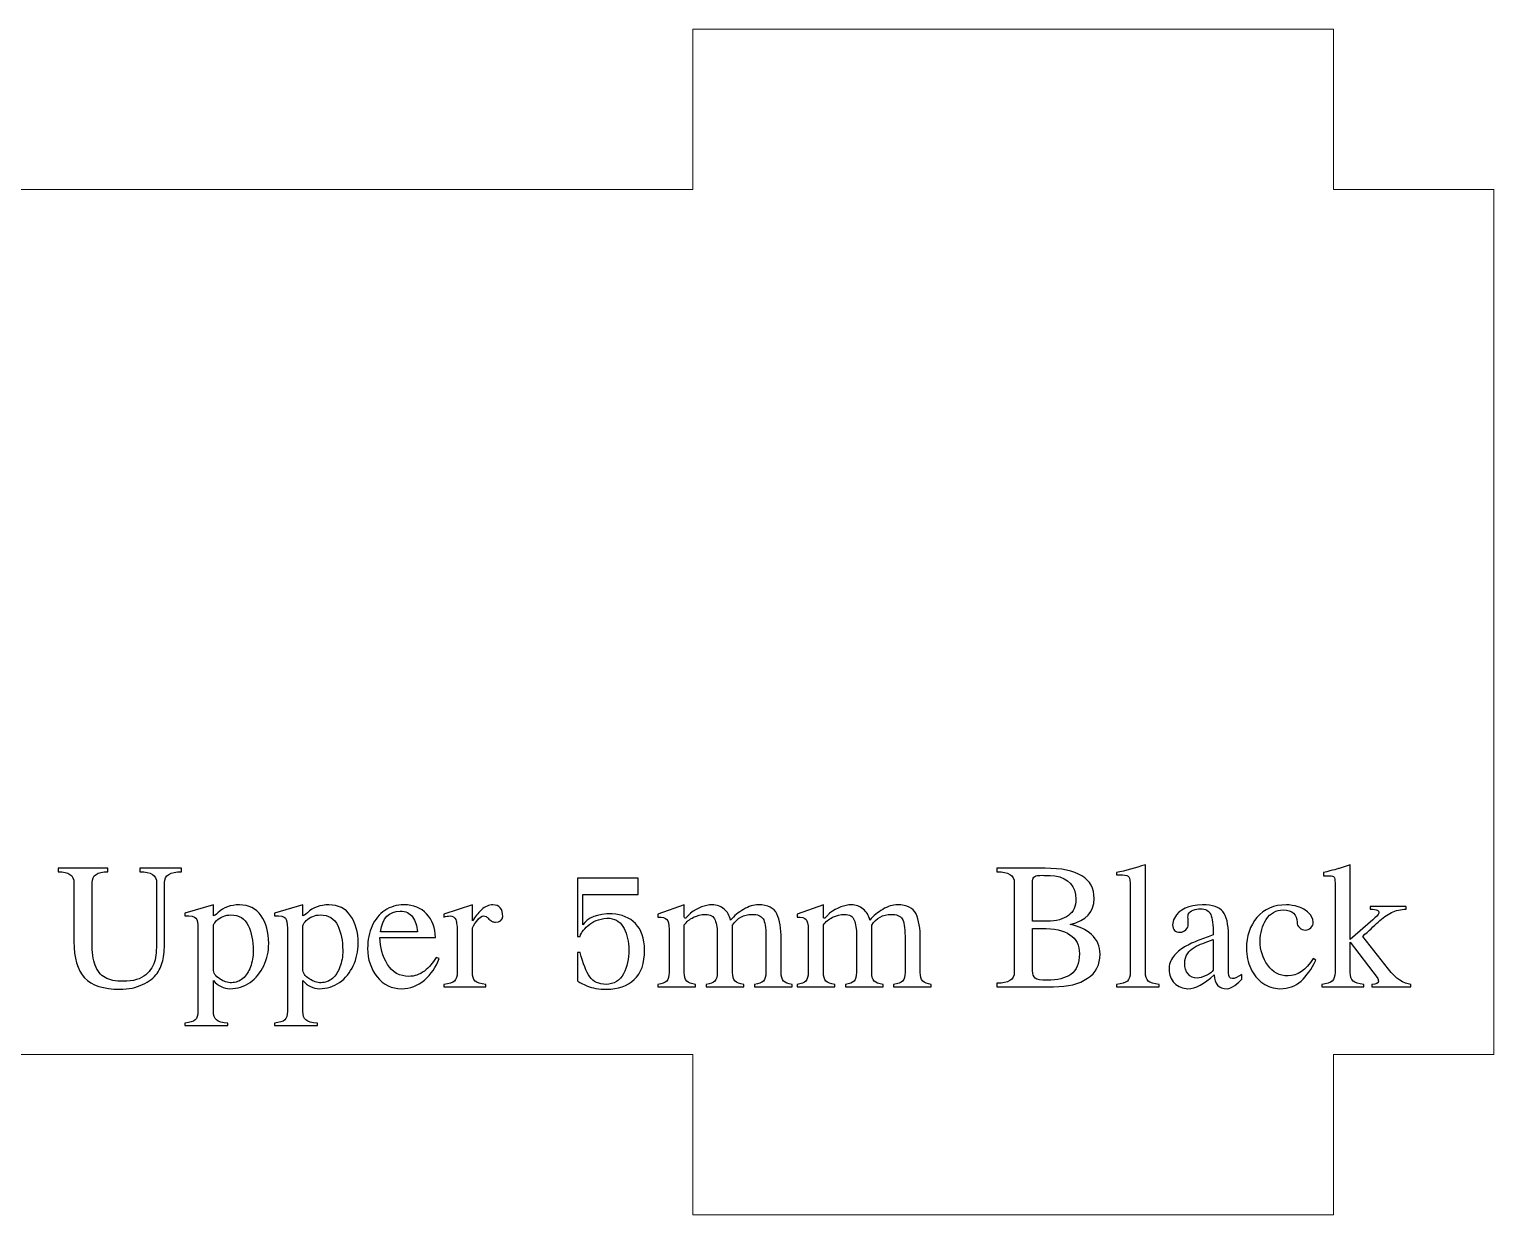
# Model space of a CAD drawing. Header units: inches. Extents: x -7.4 to 7.3, y -4 to 5.8.
# Drawn here: x 5.273 to 7.072, y -2.444 to -0.987 of the extents above; entities that cross this region are included whole.
import ezdxf

# ---------------------------------------------------------------- set-up
doc = ezdxf.new("R2010")
doc.units = ezdxf.units.IN
doc.header["$MEASUREMENT"] = 0
doc.layers.add('Layer 1', color=7, linetype='Continuous')

msp = doc.modelspace()

# ---------------------------------------------------------------- linework, layer by layer
at = {"layer": 'Layer 1', "lineweight": 5}
for points in [[(6.0879, -1.1839), (6.0879, -1.1839), (6.0879, -0.9871), (6.0879, -0.9871), (6.0879, -0.9871), (6.0879, -0.9871), (6.8753, -0.9871), (6.8753, -0.9871), (6.8753, -0.9871), (6.8753, -0.9871), (6.8753, -1.1839), (6.8753, -1.1839)], [(6.8753, -1.1839), (6.8753, -1.1839), (7.0722, -1.1839), (7.0722, -1.1839), (7.0722, -1.1839), (7.0722, -1.1839), (7.0722, -2.2469), (7.0722, -2.2469), (7.0722, -2.2469), (7.0722, -2.2469), (6.8753, -2.2469), (6.8753, -2.2469)], [(6.8753, -2.2469), (6.8753, -2.2469), (6.8753, -2.4438), (6.8753, -2.4438), (6.8753, -2.4438), (6.8753, -2.4438), (6.0879, -2.4438), (6.0879, -2.4438), (6.0879, -2.4438), (6.0879, -2.4438), (6.0879, -2.2469), (6.0879, -2.2469)]]:
    msp.add_open_spline(points, degree=3, knots=[0, 0, 0, 0, 0.333333, 0.333333, 0.333333, 0.333333, 0.666667, 0.666667, 0.666667, 0.666667, 1, 1, 1, 1], dxfattribs=at)
for points in [[(4.1194, -1.1839), (4.1194, -1.1839), (6.0879, -1.1839), (6.0879, -1.1839)], [(6.0879, -2.2469), (6.0879, -2.2469), (4.1194, -2.2469), (4.1194, -2.2469)]]:
    msp.add_open_spline(points, degree=3, dxfattribs=at)
at = {"layer": 'Layer 1'}
for points, knots in [([(6.6255, -2.0403), (6.6255, -2.0339), (6.625, -2.03), (6.6239, -2.0285), (6.6239, -2.0285), (6.6229, -2.0271), (6.6203, -2.0263), (6.6161, -2.0263), (6.6161, -2.0263), (6.6161, -2.0263), (6.6085, -2.0263), (6.6085, -2.0263), (6.6085, -2.0263), (6.6085, -2.0263), (6.6085, -2.0233), (6.6085, -2.0233), (6.6085, -2.0233), (6.6199, -2.0212), (6.6318, -2.0179), (6.6442, -2.0137), (6.6442, -2.0137), (6.6442, -2.0137), (6.6442, -2.146), (6.6442, -2.146), (6.6442, -2.146), (6.6442, -2.151), (6.6454, -2.1546), (6.6476, -2.1567), (6.6476, -2.1567), (6.65, -2.1588), (6.6545, -2.1602), (6.6611, -2.1607), (6.6611, -2.1607), (6.6611, -2.1607), (6.6611, -2.1637), (6.6611, -2.1637), (6.6611, -2.1637), (6.6611, -2.1637), (6.6085, -2.1637), (6.6085, -2.1637), (6.6085, -2.1637), (6.6085, -2.1637), (6.6085, -2.1607), (6.6085, -2.1607), (6.6085, -2.1607), (6.6151, -2.1602), (6.6196, -2.1588), (6.622, -2.1567), (6.622, -2.1567), (6.6243, -2.1546), (6.6255, -2.151), (6.6255, -2.146), (6.6255, -2.146), (6.6255, -2.146), (6.6255, -2.0403), (6.6255, -2.0403)], [0, 0, 0, 0, 0.071429, 0.071429, 0.071429, 0.071429, 0.142857, 0.142857, 0.142857, 0.142857, 0.214286, 0.214286, 0.214286, 0.214286, 0.285714, 0.285714, 0.285714, 0.285714, 0.357143, 0.357143, 0.357143, 0.357143, 0.428571, 0.428571, 0.428571, 0.428571, 0.5, 0.5, 0.5, 0.5, 0.571429, 0.571429, 0.571429, 0.571429, 0.642857, 0.642857, 0.642857, 0.642857, 0.714286, 0.714286, 0.714286, 0.714286, 0.785714, 0.785714, 0.785714, 0.785714, 0.857143, 0.857143, 0.857143, 0.857143, 0.928571, 0.928571, 0.928571, 0.928571, 1, 1, 1, 1]), ([(6.8772, -2.0359), (6.8772, -2.0322), (6.8768, -2.0298), (6.876, -2.0288), (6.876, -2.0288), (6.8752, -2.0278), (6.8733, -2.0273), (6.8702, -2.0273), (6.8702, -2.0273), (6.8702, -2.0273), (6.8629, -2.0273), (6.8629, -2.0273), (6.8629, -2.0273), (6.8629, -2.0273), (6.8629, -2.0233), (6.8629, -2.0233), (6.8629, -2.0233), (6.875, -2.0203), (6.8814, -2.0186), (6.8822, -2.0183), (6.8822, -2.0183), (6.8822, -2.0183), (6.8959, -2.0137), (6.8959, -2.0137), (6.8959, -2.0137), (6.8959, -2.0137), (6.8959, -2.1057), (6.8959, -2.1057), (6.8959, -2.1057), (6.8959, -2.1057), (6.9235, -2.0813), (6.9235, -2.0813), (6.9235, -2.0813), (6.9275, -2.0779), (6.93, -2.0753), (6.9311, -2.0733), (6.9311, -2.0733), (6.9311, -2.0714), (6.9304, -2.0702), (6.929, -2.0694), (6.929, -2.0694), (6.9275, -2.0687), (6.9246, -2.0684), (6.9202, -2.0684), (6.9202, -2.0684), (6.9202, -2.0684), (6.9202, -2.0651), (6.9202, -2.0651), (6.9202, -2.0651), (6.9202, -2.0651), (6.9648, -2.0651), (6.9648, -2.0651), (6.9648, -2.0651), (6.9648, -2.0651), (6.9648, -2.0684), (6.9648, -2.0684), (6.9648, -2.0684), (6.958, -2.0684), (6.9519, -2.0698), (6.9466, -2.0725), (6.9466, -2.0725), (6.9413, -2.0752), (6.9358, -2.0791), (6.9303, -2.0841), (6.9303, -2.0841), (6.9248, -2.0892), (6.9185, -2.095), (6.9112, -2.1017), (6.9112, -2.1017), (6.9112, -2.1017), (6.9429, -2.142), (6.9429, -2.142), (6.9429, -2.142), (6.9522, -2.1539), (6.9614, -2.1602), (6.9705, -2.1607), (6.9705, -2.1607), (6.9705, -2.1607), (6.9705, -2.1637), (6.9705, -2.1637), (6.9705, -2.1637), (6.9705, -2.1637), (6.9225, -2.1637), (6.9225, -2.1637), (6.9225, -2.1637), (6.9225, -2.1637), (6.9225, -2.1607), (6.9225, -2.1607), (6.9225, -2.1607), (6.9279, -2.1607), (6.9305, -2.1593), (6.9305, -2.1567), (6.9305, -2.1567), (6.9305, -2.1554), (6.93, -2.154), (6.9289, -2.1523), (6.9289, -2.1523), (6.9289, -2.1523), (6.8959, -2.109), (6.8959, -2.109), (6.8959, -2.109), (6.8959, -2.109), (6.8959, -2.146), (6.8959, -2.146), (6.8959, -2.146), (6.8959, -2.151), (6.897, -2.1546), (6.8993, -2.1567), (6.8993, -2.1567), (6.9016, -2.1588), (6.906, -2.1602), (6.9125, -2.1607), (6.9125, -2.1607), (6.9125, -2.1607), (6.9125, -2.1637), (6.9125, -2.1637), (6.9125, -2.1637), (6.9125, -2.1637), (6.8609, -2.1637), (6.8609, -2.1637), (6.8609, -2.1637), (6.8609, -2.1637), (6.8609, -2.1607), (6.8609, -2.1607), (6.8609, -2.1607), (6.8672, -2.1602), (6.8715, -2.1588), (6.8737, -2.1567), (6.8737, -2.1567), (6.876, -2.1546), (6.8772, -2.151), (6.8772, -2.146), (6.8772, -2.146), (6.8772, -2.146), (6.8772, -2.0359), (6.8772, -2.0359)], [0, 0, 0, 0, 0.029412, 0.029412, 0.029412, 0.029412, 0.058824, 0.058824, 0.058824, 0.058824, 0.088235, 0.088235, 0.088235, 0.088235, 0.117647, 0.117647, 0.117647, 0.117647, 0.147059, 0.147059, 0.147059, 0.147059, 0.176471, 0.176471, 0.176471, 0.176471, 0.205882, 0.205882, 0.205882, 0.205882, 0.235294, 0.235294, 0.235294, 0.235294, 0.264706, 0.264706, 0.264706, 0.264706, 0.294118, 0.294118, 0.294118, 0.294118, 0.323529, 0.323529, 0.323529, 0.323529, 0.352941, 0.352941, 0.352941, 0.352941, 0.382353, 0.382353, 0.382353, 0.382353, 0.411765, 0.411765, 0.411765, 0.411765, 0.441176, 0.441176, 0.441176, 0.441176, 0.470588, 0.470588, 0.470588, 0.470588, 0.5, 0.5, 0.5, 0.5, 0.529412, 0.529412, 0.529412, 0.529412, 0.558824, 0.558824, 0.558824, 0.558824, 0.588235, 0.588235, 0.588235, 0.588235, 0.617647, 0.617647, 0.617647, 0.617647, 0.647059, 0.647059, 0.647059, 0.647059, 0.676471, 0.676471, 0.676471, 0.676471, 0.705882, 0.705882, 0.705882, 0.705882, 0.735294, 0.735294, 0.735294, 0.735294, 0.764706, 0.764706, 0.764706, 0.764706, 0.794118, 0.794118, 0.794118, 0.794118, 0.823529, 0.823529, 0.823529, 0.823529, 0.852941, 0.852941, 0.852941, 0.852941, 0.882353, 0.882353, 0.882353, 0.882353, 0.911765, 0.911765, 0.911765, 0.911765, 0.941176, 0.941176, 0.941176, 0.941176, 0.970588, 0.970588, 0.970588, 0.970588, 1, 1, 1, 1]), ([(5.3275, -2.0356), (5.3275, -2.0267), (5.321, -2.0223), (5.3081, -2.0223), (5.3081, -2.0223), (5.3081, -2.0223), (5.3081, -2.018), (5.3081, -2.018), (5.3081, -2.018), (5.3081, -2.018), (5.3692, -2.018), (5.3692, -2.018), (5.3692, -2.018), (5.3692, -2.018), (5.3692, -2.0223), (5.3692, -2.0223), (5.3692, -2.0223), (5.3563, -2.0223), (5.3498, -2.0267), (5.3498, -2.0356), (5.3498, -2.0356), (5.3498, -2.0356), (5.3498, -2.1096), (5.3498, -2.1096), (5.3498, -2.1096), (5.3498, -2.1212), (5.3511, -2.1304), (5.3536, -2.1373), (5.3536, -2.1373), (5.3562, -2.1442), (5.3602, -2.1492), (5.3658, -2.1523), (5.3658, -2.1523), (5.3713, -2.1554), (5.3786, -2.1569), (5.3878, -2.1569), (5.3878, -2.1569), (5.4004, -2.1569), (5.4098, -2.1543), (5.4159, -2.1489), (5.4159, -2.1489), (5.422, -2.1437), (5.4257, -2.1374), (5.4271, -2.1304), (5.4271, -2.1304), (5.4285, -2.1234), (5.4291, -2.1149), (5.4291, -2.1049), (5.4291, -2.1049), (5.4291, -2.1049), (5.4291, -2.0356), (5.4291, -2.0356), (5.4291, -2.0356), (5.4291, -2.0267), (5.4223, -2.0223), (5.4085, -2.0223), (5.4085, -2.0223), (5.4085, -2.0223), (5.4085, -2.018), (5.4085, -2.018), (5.4085, -2.018), (5.4085, -2.018), (5.4595, -2.018), (5.4595, -2.018), (5.4595, -2.018), (5.4595, -2.018), (5.4595, -2.0223), (5.4595, -2.0223), (5.4595, -2.0223), (5.4458, -2.0223), (5.4389, -2.0267), (5.4389, -2.0356), (5.4389, -2.0356), (5.4389, -2.0356), (5.4389, -2.1049), (5.4389, -2.1049), (5.4389, -2.1049), (5.4389, -2.1146), (5.4383, -2.1227), (5.4371, -2.1292), (5.4371, -2.1292), (5.436, -2.1358), (5.4335, -2.1418), (5.4296, -2.1472), (5.4296, -2.1472), (5.4257, -2.1526), (5.4198, -2.1572), (5.4118, -2.1609), (5.4118, -2.1609), (5.4039, -2.1648), (5.3945, -2.1667), (5.3838, -2.1667), (5.3838, -2.1667), (5.3639, -2.1667), (5.3495, -2.162), (5.3406, -2.1526), (5.3406, -2.1526), (5.3319, -2.1432), (5.3275, -2.1283), (5.3275, -2.108), (5.3275, -2.108), (5.3275, -2.108), (5.3275, -2.0356), (5.3275, -2.0356)], [0, 0, 0, 0, 0.038462, 0.038462, 0.038462, 0.038462, 0.076923, 0.076923, 0.076923, 0.076923, 0.115385, 0.115385, 0.115385, 0.115385, 0.153846, 0.153846, 0.153846, 0.153846, 0.192308, 0.192308, 0.192308, 0.192308, 0.230769, 0.230769, 0.230769, 0.230769, 0.269231, 0.269231, 0.269231, 0.269231, 0.307692, 0.307692, 0.307692, 0.307692, 0.346154, 0.346154, 0.346154, 0.346154, 0.384615, 0.384615, 0.384615, 0.384615, 0.423077, 0.423077, 0.423077, 0.423077, 0.461538, 0.461538, 0.461538, 0.461538, 0.5, 0.5, 0.5, 0.5, 0.538462, 0.538462, 0.538462, 0.538462, 0.576923, 0.576923, 0.576923, 0.576923, 0.615385, 0.615385, 0.615385, 0.615385, 0.653846, 0.653846, 0.653846, 0.653846, 0.692308, 0.692308, 0.692308, 0.692308, 0.730769, 0.730769, 0.730769, 0.730769, 0.769231, 0.769231, 0.769231, 0.769231, 0.807692, 0.807692, 0.807692, 0.807692, 0.846154, 0.846154, 0.846154, 0.846154, 0.884615, 0.884615, 0.884615, 0.884615, 0.923077, 0.923077, 0.923077, 0.923077, 0.961538, 0.961538, 0.961538, 0.961538, 1, 1, 1, 1]), ([(5.9461, -2.1017), (5.9461, -2.1017), (5.9461, -2.0304), (5.9461, -2.0304), (5.9461, -2.0304), (5.9461, -2.0304), (6.0208, -2.0304), (6.0208, -2.0304), (6.0208, -2.0304), (6.0208, -2.0304), (6.0208, -2.0503), (6.0208, -2.0503), (6.0208, -2.0503), (6.0208, -2.0503), (5.9528, -2.0503), (5.9528, -2.0503), (5.9528, -2.0503), (5.9528, -2.0503), (5.9528, -2.0877), (5.9528, -2.0877), (5.9528, -2.0877), (5.9586, -2.0786), (5.9706, -2.074), (5.9889, -2.074), (5.9889, -2.074), (6.0008, -2.0747), (6.0103, -2.0787), (6.0176, -2.0861), (6.0176, -2.0861), (6.0249, -2.0934), (6.0286, -2.1042), (6.0288, -2.1183), (6.0288, -2.1183), (6.0288, -2.1349), (6.0245, -2.1471), (6.016, -2.1549), (6.016, -2.1549), (6.0075, -2.1627), (5.9962, -2.1667), (5.9821, -2.1667), (5.9821, -2.1667), (5.9725, -2.1667), (5.9646, -2.1654), (5.9585, -2.1628), (5.9585, -2.1628), (5.9524, -2.1602), (5.9482, -2.1581), (5.9461, -2.1563), (5.9461, -2.1563), (5.9461, -2.1563), (5.9461, -2.1217), (5.9461, -2.1217), (5.9461, -2.1217), (5.9461, -2.1217), (5.9495, -2.1217), (5.9495, -2.1217), (5.9495, -2.1217), (5.9531, -2.1353), (5.9571, -2.1452), (5.9615, -2.1513), (5.9615, -2.1513), (5.9658, -2.1576), (5.9725, -2.1607), (5.9814, -2.1607), (5.9814, -2.1607), (5.9912, -2.1605), (5.9983, -2.1562), (6.0028, -2.1477), (6.0028, -2.1477), (6.0073, -2.1391), (6.0095, -2.1294), (6.0095, -2.1183), (6.0095, -2.1183), (6.0093, -2.1082), (6.0074, -2.0995), (6.0036, -2.0922), (6.0036, -2.0922), (5.9999, -2.0848), (5.994, -2.0806), (5.9861, -2.0794), (5.9861, -2.0794), (5.9759, -2.0794), (5.9676, -2.0819), (5.9613, -2.0868), (5.9613, -2.0868), (5.9549, -2.0918), (5.9509, -2.0967), (5.9495, -2.1017), (5.9495, -2.1017), (5.9495, -2.1017), (5.9461, -2.1017), (5.9461, -2.1017)], [0, 0, 0, 0, 0.043478, 0.043478, 0.043478, 0.043478, 0.086957, 0.086957, 0.086957, 0.086957, 0.130435, 0.130435, 0.130435, 0.130435, 0.173913, 0.173913, 0.173913, 0.173913, 0.217391, 0.217391, 0.217391, 0.217391, 0.26087, 0.26087, 0.26087, 0.26087, 0.304348, 0.304348, 0.304348, 0.304348, 0.347826, 0.347826, 0.347826, 0.347826, 0.391304, 0.391304, 0.391304, 0.391304, 0.434783, 0.434783, 0.434783, 0.434783, 0.478261, 0.478261, 0.478261, 0.478261, 0.521739, 0.521739, 0.521739, 0.521739, 0.565217, 0.565217, 0.565217, 0.565217, 0.608696, 0.608696, 0.608696, 0.608696, 0.652174, 0.652174, 0.652174, 0.652174, 0.695652, 0.695652, 0.695652, 0.695652, 0.73913, 0.73913, 0.73913, 0.73913, 0.782609, 0.782609, 0.782609, 0.782609, 0.826087, 0.826087, 0.826087, 0.826087, 0.869565, 0.869565, 0.869565, 0.869565, 0.913043, 0.913043, 0.913043, 0.913043, 0.956522, 0.956522, 0.956522, 0.956522, 1, 1, 1, 1]), ([(6.4831, -2.0357), (6.4831, -2.0268), (6.476, -2.0223), (6.4618, -2.0223), (6.4618, -2.0223), (6.4618, -2.0223), (6.4618, -2.018), (6.4618, -2.018), (6.4618, -2.018), (6.4618, -2.018), (6.5208, -2.018), (6.5208, -2.018), (6.5208, -2.018), (6.5611, -2.018), (6.5812, -2.0304), (6.5812, -2.0553), (6.5812, -2.0553), (6.5812, -2.0718), (6.5714, -2.0824), (6.5518, -2.087), (6.5518, -2.087), (6.5518, -2.087), (6.5518, -2.0873), (6.5518, -2.0873), (6.5518, -2.0873), (6.5623, -2.0893), (6.571, -2.0933), (6.578, -2.0996), (6.578, -2.0996), (6.585, -2.1058), (6.5885, -2.1138), (6.5885, -2.1236), (6.5885, -2.1236), (6.5885, -2.1366), (6.5834, -2.1464), (6.5731, -2.1533), (6.5731, -2.1533), (6.5629, -2.1602), (6.5489, -2.1637), (6.5311, -2.1637), (6.5311, -2.1637), (6.5311, -2.1637), (6.4618, -2.1637), (6.4618, -2.1637), (6.4618, -2.1637), (6.4618, -2.1637), (6.4618, -2.1594), (6.4618, -2.1594), (6.4618, -2.1594), (6.476, -2.1594), (6.4831, -2.1549), (6.4831, -2.146), (6.4831, -2.146), (6.4831, -2.146), (6.4831, -2.0357), (6.4831, -2.0357)], [0, 0, 0, 0, 0.071429, 0.071429, 0.071429, 0.071429, 0.142857, 0.142857, 0.142857, 0.142857, 0.214286, 0.214286, 0.214286, 0.214286, 0.285714, 0.285714, 0.285714, 0.285714, 0.357143, 0.357143, 0.357143, 0.357143, 0.428571, 0.428571, 0.428571, 0.428571, 0.5, 0.5, 0.5, 0.5, 0.571429, 0.571429, 0.571429, 0.571429, 0.642857, 0.642857, 0.642857, 0.642857, 0.714286, 0.714286, 0.714286, 0.714286, 0.785714, 0.785714, 0.785714, 0.785714, 0.857143, 0.857143, 0.857143, 0.857143, 0.928571, 0.928571, 0.928571, 0.928571, 1, 1, 1, 1]), ([(6.5235, -2.083), (6.5348, -2.083), (6.5435, -2.0807), (6.5496, -2.0761), (6.5496, -2.0761), (6.5558, -2.0714), (6.5588, -2.0647), (6.5588, -2.056), (6.5588, -2.056), (6.5588, -2.0399), (6.5501, -2.0304), (6.5328, -2.0273), (6.5328, -2.0273), (6.5244, -2.0269), (6.5193, -2.0267), (6.5174, -2.0267), (6.5174, -2.0267), (6.513, -2.0267), (6.5099, -2.0272), (6.5081, -2.0281), (6.5081, -2.0281), (6.5064, -2.0289), (6.5055, -2.0307), (6.5055, -2.0333), (6.5055, -2.0333), (6.5055, -2.0333), (6.5055, -2.083), (6.5055, -2.083), (6.5055, -2.083), (6.5055, -2.083), (6.5235, -2.083), (6.5235, -2.083)], [0, 0, 0, 0, 0.125, 0.125, 0.125, 0.125, 0.25, 0.25, 0.25, 0.25, 0.375, 0.375, 0.375, 0.375, 0.5, 0.5, 0.5, 0.5, 0.625, 0.625, 0.625, 0.625, 0.75, 0.75, 0.75, 0.75, 0.875, 0.875, 0.875, 0.875, 1, 1, 1, 1]), ([(5.4798, -2.0917), (5.4798, -2.0854), (5.479, -2.0813), (5.4774, -2.0793), (5.4774, -2.0793), (5.4758, -2.0773), (5.4713, -2.0764), (5.4638, -2.0764), (5.4638, -2.0764), (5.4638, -2.0764), (5.4638, -2.0733), (5.4638, -2.0733), (5.4638, -2.0733), (5.4638, -2.0733), (5.4988, -2.063), (5.4988, -2.063), (5.4988, -2.063), (5.4988, -2.063), (5.4988, -2.0764), (5.4988, -2.0764), (5.4988, -2.0764), (5.4998, -2.0764), (5.5016, -2.0752), (5.5045, -2.0727), (5.5045, -2.0727), (5.5113, -2.0662), (5.5201, -2.063), (5.5308, -2.063), (5.5308, -2.063), (5.5424, -2.063), (5.5514, -2.0674), (5.5575, -2.0763), (5.5575, -2.0763), (5.5637, -2.0852), (5.5668, -2.0966), (5.5668, -2.1103), (5.5668, -2.1103), (5.5668, -2.1201), (5.5648, -2.1292), (5.5608, -2.1378), (5.5608, -2.1378), (5.5568, -2.1463), (5.5511, -2.1532), (5.5439, -2.1583), (5.5439, -2.1583), (5.5366, -2.1634), (5.5284, -2.166), (5.5191, -2.166), (5.5191, -2.166), (5.5116, -2.166), (5.5048, -2.1627), (5.4988, -2.156), (5.4988, -2.156), (5.4988, -2.156), (5.4988, -2.1937), (5.4988, -2.1937), (5.4988, -2.1937), (5.4988, -2.1987), (5.5, -2.2023), (5.5025, -2.2044), (5.5025, -2.2044), (5.5049, -2.2066), (5.5097, -2.2078), (5.5168, -2.2083), (5.5168, -2.2083), (5.5168, -2.2083), (5.5168, -2.2113), (5.5168, -2.2113), (5.5168, -2.2113), (5.5168, -2.2113), (5.4638, -2.2113), (5.4638, -2.2113), (5.4638, -2.2113), (5.4638, -2.2113), (5.4638, -2.2083), (5.4638, -2.2083), (5.4638, -2.2083), (5.47, -2.2078), (5.4743, -2.2065), (5.4765, -2.2044), (5.4765, -2.2044), (5.4787, -2.2022), (5.4798, -2.1987), (5.4798, -2.1937), (5.4798, -2.1937), (5.4798, -2.1937), (5.4798, -2.0917), (5.4798, -2.0917)], [0, 0, 0, 0, 0.045455, 0.045455, 0.045455, 0.045455, 0.090909, 0.090909, 0.090909, 0.090909, 0.136364, 0.136364, 0.136364, 0.136364, 0.181818, 0.181818, 0.181818, 0.181818, 0.227273, 0.227273, 0.227273, 0.227273, 0.272727, 0.272727, 0.272727, 0.272727, 0.318182, 0.318182, 0.318182, 0.318182, 0.363636, 0.363636, 0.363636, 0.363636, 0.409091, 0.409091, 0.409091, 0.409091, 0.454545, 0.454545, 0.454545, 0.454545, 0.5, 0.5, 0.5, 0.5, 0.545455, 0.545455, 0.545455, 0.545455, 0.590909, 0.590909, 0.590909, 0.590909, 0.636364, 0.636364, 0.636364, 0.636364, 0.681818, 0.681818, 0.681818, 0.681818, 0.727273, 0.727273, 0.727273, 0.727273, 0.772727, 0.772727, 0.772727, 0.772727, 0.818182, 0.818182, 0.818182, 0.818182, 0.863636, 0.863636, 0.863636, 0.863636, 0.909091, 0.909091, 0.909091, 0.909091, 0.954545, 0.954545, 0.954545, 0.954545, 1, 1, 1, 1]), ([(5.5898, -2.0917), (5.5898, -2.0854), (5.589, -2.0813), (5.5874, -2.0793), (5.5874, -2.0793), (5.5858, -2.0773), (5.5813, -2.0764), (5.5738, -2.0764), (5.5738, -2.0764), (5.5738, -2.0764), (5.5738, -2.0733), (5.5738, -2.0733), (5.5738, -2.0733), (5.5738, -2.0733), (5.6088, -2.063), (5.6088, -2.063), (5.6088, -2.063), (5.6088, -2.063), (5.6088, -2.0764), (5.6088, -2.0764), (5.6088, -2.0764), (5.6098, -2.0764), (5.6116, -2.0752), (5.6145, -2.0727), (5.6145, -2.0727), (5.6213, -2.0662), (5.6301, -2.063), (5.6408, -2.063), (5.6408, -2.063), (5.6524, -2.063), (5.6614, -2.0674), (5.6675, -2.0763), (5.6675, -2.0763), (5.6737, -2.0852), (5.6768, -2.0966), (5.6768, -2.1103), (5.6768, -2.1103), (5.6768, -2.1201), (5.6748, -2.1292), (5.6708, -2.1378), (5.6708, -2.1378), (5.6668, -2.1463), (5.6611, -2.1532), (5.6539, -2.1583), (5.6539, -2.1583), (5.6466, -2.1634), (5.6384, -2.166), (5.6291, -2.166), (5.6291, -2.166), (5.6216, -2.166), (5.6148, -2.1627), (5.6088, -2.156), (5.6088, -2.156), (5.6088, -2.156), (5.6088, -2.1937), (5.6088, -2.1937), (5.6088, -2.1937), (5.6088, -2.1987), (5.61, -2.2023), (5.6125, -2.2044), (5.6125, -2.2044), (5.6149, -2.2066), (5.6197, -2.2078), (5.6268, -2.2083), (5.6268, -2.2083), (5.6268, -2.2083), (5.6268, -2.2113), (5.6268, -2.2113), (5.6268, -2.2113), (5.6268, -2.2113), (5.5738, -2.2113), (5.5738, -2.2113), (5.5738, -2.2113), (5.5738, -2.2113), (5.5738, -2.2083), (5.5738, -2.2083), (5.5738, -2.2083), (5.58, -2.2078), (5.5843, -2.2065), (5.5865, -2.2044), (5.5865, -2.2044), (5.5887, -2.2022), (5.5898, -2.1987), (5.5898, -2.1937), (5.5898, -2.1937), (5.5898, -2.1937), (5.5898, -2.0917), (5.5898, -2.0917)], [0, 0, 0, 0, 0.045455, 0.045455, 0.045455, 0.045455, 0.090909, 0.090909, 0.090909, 0.090909, 0.136364, 0.136364, 0.136364, 0.136364, 0.181818, 0.181818, 0.181818, 0.181818, 0.227273, 0.227273, 0.227273, 0.227273, 0.272727, 0.272727, 0.272727, 0.272727, 0.318182, 0.318182, 0.318182, 0.318182, 0.363636, 0.363636, 0.363636, 0.363636, 0.409091, 0.409091, 0.409091, 0.409091, 0.454545, 0.454545, 0.454545, 0.454545, 0.5, 0.5, 0.5, 0.5, 0.545455, 0.545455, 0.545455, 0.545455, 0.590909, 0.590909, 0.590909, 0.590909, 0.636364, 0.636364, 0.636364, 0.636364, 0.681818, 0.681818, 0.681818, 0.681818, 0.727273, 0.727273, 0.727273, 0.727273, 0.772727, 0.772727, 0.772727, 0.772727, 0.818182, 0.818182, 0.818182, 0.818182, 0.863636, 0.863636, 0.863636, 0.863636, 0.909091, 0.909091, 0.909091, 0.909091, 0.954545, 0.954545, 0.954545, 0.954545, 1, 1, 1, 1]), ([(5.7035, -2.1031), (5.7036, -2.1152), (5.7068, -2.1262), (5.7128, -2.1361), (5.7128, -2.1361), (5.7189, -2.146), (5.7277, -2.1509), (5.7391, -2.1509), (5.7391, -2.1509), (5.746, -2.1509), (5.7523, -2.1487), (5.7581, -2.1443), (5.7581, -2.1443), (5.764, -2.1399), (5.7688, -2.1343), (5.7725, -2.1277), (5.7725, -2.1277), (5.7725, -2.1277), (5.7761, -2.129), (5.7761, -2.129), (5.7761, -2.129), (5.7724, -2.1395), (5.7664, -2.1483), (5.7583, -2.1554), (5.7583, -2.1554), (5.75, -2.1624), (5.7406, -2.166), (5.7301, -2.166), (5.7301, -2.166), (5.7179, -2.166), (5.7079, -2.1612), (5.7001, -2.1514), (5.7001, -2.1514), (5.6923, -2.1417), (5.6884, -2.1301), (5.6884, -2.1166), (5.6884, -2.1166), (5.6884, -2.1062), (5.6903, -2.0969), (5.6939, -2.0888), (5.6939, -2.0888), (5.6976, -2.0807), (5.7028, -2.0744), (5.7095, -2.0698), (5.7095, -2.0698), (5.7162, -2.0653), (5.7241, -2.063), (5.7331, -2.063), (5.7331, -2.063), (5.7447, -2.063), (5.754, -2.0667), (5.7609, -2.0742), (5.7609, -2.0742), (5.7678, -2.0816), (5.7714, -2.0912), (5.7718, -2.1031), (5.7718, -2.1031), (5.7718, -2.1031), (5.7035, -2.1031), (5.7035, -2.1031)], [0, 0, 0, 0, 0.066667, 0.066667, 0.066667, 0.066667, 0.133333, 0.133333, 0.133333, 0.133333, 0.2, 0.2, 0.2, 0.2, 0.266667, 0.266667, 0.266667, 0.266667, 0.333333, 0.333333, 0.333333, 0.333333, 0.4, 0.4, 0.4, 0.4, 0.466667, 0.466667, 0.466667, 0.466667, 0.533333, 0.533333, 0.533333, 0.533333, 0.6, 0.6, 0.6, 0.6, 0.666667, 0.666667, 0.666667, 0.666667, 0.733333, 0.733333, 0.733333, 0.733333, 0.8, 0.8, 0.8, 0.8, 0.866667, 0.866667, 0.866667, 0.866667, 0.933333, 0.933333, 0.933333, 0.933333, 1, 1, 1, 1]), ([(5.7985, -2.098), (5.7985, -2.0898), (5.7979, -2.0843), (5.7966, -2.0812), (5.7966, -2.0812), (5.7954, -2.0782), (5.7931, -2.0767), (5.7897, -2.0767), (5.7897, -2.0767), (5.7873, -2.0767), (5.7847, -2.0771), (5.7821, -2.078), (5.7821, -2.078), (5.7821, -2.078), (5.7821, -2.0746), (5.7821, -2.0746), (5.7821, -2.0746), (5.7821, -2.0746), (5.8171, -2.063), (5.8171, -2.063), (5.8171, -2.063), (5.8171, -2.063), (5.8171, -2.0827), (5.8171, -2.0827), (5.8171, -2.0827), (5.8202, -2.0777), (5.8239, -2.0731), (5.8283, -2.0691), (5.8283, -2.0691), (5.8327, -2.065), (5.8374, -2.063), (5.8422, -2.063), (5.8422, -2.063), (5.8504, -2.063), (5.8545, -2.0678), (5.8545, -2.0773), (5.8545, -2.0773), (5.8538, -2.082), (5.8509, -2.0843), (5.8455, -2.0843), (5.8455, -2.0843), (5.8439, -2.0843), (5.8425, -2.084), (5.8414, -2.0834), (5.8414, -2.0834), (5.8404, -2.0828), (5.8391, -2.0818), (5.8375, -2.0804), (5.8375, -2.0804), (5.836, -2.0791), (5.8349, -2.0781), (5.834, -2.0775), (5.834, -2.0775), (5.8331, -2.0769), (5.832, -2.0767), (5.8308, -2.0767), (5.8308, -2.0767), (5.8286, -2.0767), (5.8258, -2.0788), (5.8224, -2.0829), (5.8224, -2.0829), (5.8189, -2.0871), (5.8171, -2.0907), (5.8171, -2.0937), (5.8171, -2.0937), (5.8171, -2.0937), (5.8171, -2.146), (5.8171, -2.146), (5.8171, -2.146), (5.8171, -2.151), (5.8183, -2.1546), (5.8206, -2.1567), (5.8206, -2.1567), (5.8229, -2.1588), (5.8273, -2.1602), (5.8338, -2.1607), (5.8338, -2.1607), (5.8338, -2.1607), (5.8338, -2.1637), (5.8338, -2.1637), (5.8338, -2.1637), (5.8338, -2.1637), (5.7821, -2.1637), (5.7821, -2.1637), (5.7821, -2.1637), (5.7821, -2.1637), (5.7821, -2.1607), (5.7821, -2.1607), (5.7821, -2.1607), (5.7885, -2.1602), (5.7927, -2.1588), (5.795, -2.1567), (5.795, -2.1567), (5.7973, -2.1546), (5.7985, -2.151), (5.7985, -2.146), (5.7985, -2.146), (5.7985, -2.146), (5.7985, -2.098), (5.7985, -2.098)], [0, 0, 0, 0, 0.04, 0.04, 0.04, 0.04, 0.08, 0.08, 0.08, 0.08, 0.12, 0.12, 0.12, 0.12, 0.16, 0.16, 0.16, 0.16, 0.2, 0.2, 0.2, 0.2, 0.24, 0.24, 0.24, 0.24, 0.28, 0.28, 0.28, 0.28, 0.32, 0.32, 0.32, 0.32, 0.36, 0.36, 0.36, 0.36, 0.4, 0.4, 0.4, 0.4, 0.44, 0.44, 0.44, 0.44, 0.48, 0.48, 0.48, 0.48, 0.52, 0.52, 0.52, 0.52, 0.56, 0.56, 0.56, 0.56, 0.6, 0.6, 0.6, 0.6, 0.64, 0.64, 0.64, 0.64, 0.68, 0.68, 0.68, 0.68, 0.72, 0.72, 0.72, 0.72, 0.76, 0.76, 0.76, 0.76, 0.8, 0.8, 0.8, 0.8, 0.84, 0.84, 0.84, 0.84, 0.88, 0.88, 0.88, 0.88, 0.92, 0.92, 0.92, 0.92, 0.96, 0.96, 0.96, 0.96, 1, 1, 1, 1]), ([(6.0588, -2.0927), (6.0588, -2.0868), (6.0579, -2.0828), (6.0561, -2.0809), (6.0561, -2.0809), (6.0544, -2.0789), (6.0507, -2.078), (6.0451, -2.078), (6.0451, -2.078), (6.0451, -2.078), (6.0451, -2.0743), (6.0451, -2.0743), (6.0451, -2.0743), (6.0451, -2.0743), (6.0775, -2.063), (6.0775, -2.063), (6.0775, -2.063), (6.0775, -2.063), (6.0775, -2.0773), (6.0775, -2.0773), (6.0775, -2.0773), (6.0775, -2.0787), (6.0778, -2.0794), (6.0785, -2.0794), (6.0785, -2.0794), (6.0789, -2.0794), (6.0795, -2.0791), (6.0801, -2.0784), (6.0801, -2.0784), (6.0809, -2.0778), (6.0817, -2.0769), (6.0826, -2.0759), (6.0826, -2.0759), (6.0835, -2.0749), (6.0844, -2.0741), (6.0851, -2.0733), (6.0851, -2.0733), (6.0945, -2.0664), (6.1034, -2.063), (6.1118, -2.063), (6.1118, -2.063), (6.1174, -2.063), (6.1223, -2.0647), (6.1264, -2.0682), (6.1264, -2.0682), (6.1305, -2.0717), (6.1332, -2.0762), (6.1345, -2.0817), (6.1345, -2.0817), (6.1389, -2.0766), (6.1442, -2.0722), (6.1504, -2.0686), (6.1504, -2.0686), (6.1567, -2.0648), (6.1627, -2.063), (6.1685, -2.063), (6.1685, -2.063), (6.1803, -2.063), (6.1879, -2.0667), (6.1913, -2.0742), (6.1913, -2.0742), (6.1948, -2.0817), (6.1965, -2.0919), (6.1965, -2.105), (6.1965, -2.105), (6.1965, -2.105), (6.1965, -2.146), (6.1965, -2.146), (6.1965, -2.146), (6.1965, -2.1509), (6.1975, -2.1544), (6.1995, -2.1566), (6.1995, -2.1566), (6.2015, -2.1588), (6.205, -2.1602), (6.2101, -2.1607), (6.2101, -2.1607), (6.2101, -2.1607), (6.2101, -2.1637), (6.2101, -2.1637), (6.2101, -2.1637), (6.2101, -2.1637), (6.1638, -2.1637), (6.1638, -2.1637), (6.1638, -2.1637), (6.1638, -2.1637), (6.1638, -2.1607), (6.1638, -2.1607), (6.1638, -2.1607), (6.1691, -2.1602), (6.1728, -2.1588), (6.1748, -2.1566), (6.1748, -2.1566), (6.1768, -2.1544), (6.1778, -2.1509), (6.1778, -2.146), (6.1778, -2.146), (6.1778, -2.146), (6.1778, -2.1013), (6.1778, -2.1013), (6.1778, -2.1013), (6.1778, -2.0908), (6.1766, -2.0837), (6.1744, -2.0801), (6.1744, -2.0801), (6.172, -2.0764), (6.1674, -2.0747), (6.1605, -2.0747), (6.1605, -2.0747), (6.1506, -2.0747), (6.1428, -2.0791), (6.1368, -2.088), (6.1368, -2.088), (6.1368, -2.088), (6.1368, -2.146), (6.1368, -2.146), (6.1368, -2.146), (6.1368, -2.1509), (6.1378, -2.1544), (6.1399, -2.1566), (6.1399, -2.1566), (6.1419, -2.1588), (6.1455, -2.1602), (6.1508, -2.1607), (6.1508, -2.1607), (6.1508, -2.1607), (6.1508, -2.1637), (6.1508, -2.1637), (6.1508, -2.1637), (6.1508, -2.1637), (6.1045, -2.1637), (6.1045, -2.1637), (6.1045, -2.1637), (6.1045, -2.1637), (6.1045, -2.1607), (6.1045, -2.1607), (6.1045, -2.1607), (6.1096, -2.1602), (6.1132, -2.1588), (6.1152, -2.1566), (6.1152, -2.1566), (6.1171, -2.1544), (6.1181, -2.1509), (6.1181, -2.146), (6.1181, -2.146), (6.1181, -2.146), (6.1181, -2.1004), (6.1181, -2.1004), (6.1181, -2.1004), (6.1181, -2.0926), (6.1173, -2.0863), (6.1154, -2.0817), (6.1154, -2.0817), (6.1136, -2.077), (6.1095, -2.0747), (6.1032, -2.0747), (6.1032, -2.0747), (6.0984, -2.0747), (6.0935, -2.0759), (6.0888, -2.0783), (6.0888, -2.0783), (6.0839, -2.0807), (6.0802, -2.0838), (6.0775, -2.0877), (6.0775, -2.0877), (6.0775, -2.0877), (6.0775, -2.146), (6.0775, -2.146), (6.0775, -2.146), (6.0775, -2.1509), (6.0785, -2.1544), (6.0805, -2.1566), (6.0805, -2.1566), (6.0825, -2.1588), (6.0862, -2.1602), (6.0915, -2.1607), (6.0915, -2.1607), (6.0915, -2.1607), (6.0915, -2.1637), (6.0915, -2.1637), (6.0915, -2.1637), (6.0915, -2.1637), (6.0451, -2.1637), (6.0451, -2.1637), (6.0451, -2.1637), (6.0451, -2.1637), (6.0451, -2.1607), (6.0451, -2.1607), (6.0451, -2.1607), (6.0503, -2.1602), (6.0539, -2.1588), (6.0559, -2.1566), (6.0559, -2.1566), (6.0578, -2.1544), (6.0588, -2.1509), (6.0588, -2.146), (6.0588, -2.146), (6.0588, -2.146), (6.0588, -2.0927), (6.0588, -2.0927)], [0, 0, 0, 0, 0.02, 0.02, 0.02, 0.02, 0.04, 0.04, 0.04, 0.04, 0.06, 0.06, 0.06, 0.06, 0.08, 0.08, 0.08, 0.08, 0.1, 0.1, 0.1, 0.1, 0.12, 0.12, 0.12, 0.12, 0.14, 0.14, 0.14, 0.14, 0.16, 0.16, 0.16, 0.16, 0.18, 0.18, 0.18, 0.18, 0.2, 0.2, 0.2, 0.2, 0.22, 0.22, 0.22, 0.22, 0.24, 0.24, 0.24, 0.24, 0.26, 0.26, 0.26, 0.26, 0.28, 0.28, 0.28, 0.28, 0.3, 0.3, 0.3, 0.3, 0.32, 0.32, 0.32, 0.32, 0.34, 0.34, 0.34, 0.34, 0.36, 0.36, 0.36, 0.36, 0.38, 0.38, 0.38, 0.38, 0.4, 0.4, 0.4, 0.4, 0.42, 0.42, 0.42, 0.42, 0.44, 0.44, 0.44, 0.44, 0.46, 0.46, 0.46, 0.46, 0.48, 0.48, 0.48, 0.48, 0.5, 0.5, 0.5, 0.5, 0.52, 0.52, 0.52, 0.52, 0.54, 0.54, 0.54, 0.54, 0.56, 0.56, 0.56, 0.56, 0.58, 0.58, 0.58, 0.58, 0.6, 0.6, 0.6, 0.6, 0.62, 0.62, 0.62, 0.62, 0.64, 0.64, 0.64, 0.64, 0.66, 0.66, 0.66, 0.66, 0.68, 0.68, 0.68, 0.68, 0.7, 0.7, 0.7, 0.7, 0.72, 0.72, 0.72, 0.72, 0.74, 0.74, 0.74, 0.74, 0.76, 0.76, 0.76, 0.76, 0.78, 0.78, 0.78, 0.78, 0.8, 0.8, 0.8, 0.8, 0.82, 0.82, 0.82, 0.82, 0.84, 0.84, 0.84, 0.84, 0.86, 0.86, 0.86, 0.86, 0.88, 0.88, 0.88, 0.88, 0.9, 0.9, 0.9, 0.9, 0.92, 0.92, 0.92, 0.92, 0.94, 0.94, 0.94, 0.94, 0.96, 0.96, 0.96, 0.96, 0.98, 0.98, 0.98, 0.98, 1, 1, 1, 1]), ([(6.2298, -2.0927), (6.2298, -2.0868), (6.2289, -2.0828), (6.2271, -2.0809), (6.2271, -2.0809), (6.2254, -2.0789), (6.2217, -2.078), (6.2161, -2.078), (6.2161, -2.078), (6.2161, -2.078), (6.2161, -2.0743), (6.2161, -2.0743), (6.2161, -2.0743), (6.2161, -2.0743), (6.2485, -2.063), (6.2485, -2.063), (6.2485, -2.063), (6.2485, -2.063), (6.2485, -2.0773), (6.2485, -2.0773), (6.2485, -2.0773), (6.2485, -2.0787), (6.2488, -2.0794), (6.2495, -2.0794), (6.2495, -2.0794), (6.2499, -2.0794), (6.2505, -2.0791), (6.2511, -2.0784), (6.2511, -2.0784), (6.2519, -2.0778), (6.2527, -2.0769), (6.2536, -2.0759), (6.2536, -2.0759), (6.2545, -2.0749), (6.2554, -2.0741), (6.2561, -2.0733), (6.2561, -2.0733), (6.2655, -2.0664), (6.2744, -2.063), (6.2828, -2.063), (6.2828, -2.063), (6.2884, -2.063), (6.2933, -2.0647), (6.2974, -2.0682), (6.2974, -2.0682), (6.3015, -2.0717), (6.3042, -2.0762), (6.3055, -2.0817), (6.3055, -2.0817), (6.3099, -2.0766), (6.3152, -2.0722), (6.3214, -2.0686), (6.3214, -2.0686), (6.3277, -2.0648), (6.3337, -2.063), (6.3395, -2.063), (6.3395, -2.063), (6.3513, -2.063), (6.3589, -2.0667), (6.3623, -2.0742), (6.3623, -2.0742), (6.3658, -2.0817), (6.3675, -2.0919), (6.3675, -2.105), (6.3675, -2.105), (6.3675, -2.105), (6.3675, -2.146), (6.3675, -2.146), (6.3675, -2.146), (6.3675, -2.1509), (6.3685, -2.1544), (6.3705, -2.1566), (6.3705, -2.1566), (6.3725, -2.1588), (6.376, -2.1602), (6.3811, -2.1607), (6.3811, -2.1607), (6.3811, -2.1607), (6.3811, -2.1637), (6.3811, -2.1637), (6.3811, -2.1637), (6.3811, -2.1637), (6.3348, -2.1637), (6.3348, -2.1637), (6.3348, -2.1637), (6.3348, -2.1637), (6.3348, -2.1607), (6.3348, -2.1607), (6.3348, -2.1607), (6.3401, -2.1602), (6.3438, -2.1588), (6.3458, -2.1566), (6.3458, -2.1566), (6.3478, -2.1544), (6.3488, -2.1509), (6.3488, -2.146), (6.3488, -2.146), (6.3488, -2.146), (6.3488, -2.1013), (6.3488, -2.1013), (6.3488, -2.1013), (6.3488, -2.0908), (6.3476, -2.0837), (6.3454, -2.0801), (6.3454, -2.0801), (6.343, -2.0764), (6.3384, -2.0747), (6.3315, -2.0747), (6.3315, -2.0747), (6.3216, -2.0747), (6.3138, -2.0791), (6.3078, -2.088), (6.3078, -2.088), (6.3078, -2.088), (6.3078, -2.146), (6.3078, -2.146), (6.3078, -2.146), (6.3078, -2.1509), (6.3088, -2.1544), (6.3109, -2.1566), (6.3109, -2.1566), (6.3129, -2.1588), (6.3165, -2.1602), (6.3218, -2.1607), (6.3218, -2.1607), (6.3218, -2.1607), (6.3218, -2.1637), (6.3218, -2.1637), (6.3218, -2.1637), (6.3218, -2.1637), (6.2755, -2.1637), (6.2755, -2.1637), (6.2755, -2.1637), (6.2755, -2.1637), (6.2755, -2.1607), (6.2755, -2.1607), (6.2755, -2.1607), (6.2806, -2.1602), (6.2842, -2.1588), (6.2862, -2.1566), (6.2862, -2.1566), (6.2881, -2.1544), (6.2891, -2.1509), (6.2891, -2.146), (6.2891, -2.146), (6.2891, -2.146), (6.2891, -2.1004), (6.2891, -2.1004), (6.2891, -2.1004), (6.2891, -2.0926), (6.2883, -2.0863), (6.2864, -2.0817), (6.2864, -2.0817), (6.2846, -2.077), (6.2805, -2.0747), (6.2742, -2.0747), (6.2742, -2.0747), (6.2694, -2.0747), (6.2645, -2.0759), (6.2598, -2.0783), (6.2598, -2.0783), (6.2549, -2.0807), (6.2512, -2.0838), (6.2485, -2.0877), (6.2485, -2.0877), (6.2485, -2.0877), (6.2485, -2.146), (6.2485, -2.146), (6.2485, -2.146), (6.2485, -2.1509), (6.2495, -2.1544), (6.2515, -2.1566), (6.2515, -2.1566), (6.2535, -2.1588), (6.2572, -2.1602), (6.2625, -2.1607), (6.2625, -2.1607), (6.2625, -2.1607), (6.2625, -2.1637), (6.2625, -2.1637), (6.2625, -2.1637), (6.2625, -2.1637), (6.2161, -2.1637), (6.2161, -2.1637), (6.2161, -2.1637), (6.2161, -2.1637), (6.2161, -2.1607), (6.2161, -2.1607), (6.2161, -2.1607), (6.2213, -2.1602), (6.2249, -2.1588), (6.2269, -2.1566), (6.2269, -2.1566), (6.2288, -2.1544), (6.2298, -2.1509), (6.2298, -2.146), (6.2298, -2.146), (6.2298, -2.146), (6.2298, -2.0927), (6.2298, -2.0927)], [0, 0, 0, 0, 0.02, 0.02, 0.02, 0.02, 0.04, 0.04, 0.04, 0.04, 0.06, 0.06, 0.06, 0.06, 0.08, 0.08, 0.08, 0.08, 0.1, 0.1, 0.1, 0.1, 0.12, 0.12, 0.12, 0.12, 0.14, 0.14, 0.14, 0.14, 0.16, 0.16, 0.16, 0.16, 0.18, 0.18, 0.18, 0.18, 0.2, 0.2, 0.2, 0.2, 0.22, 0.22, 0.22, 0.22, 0.24, 0.24, 0.24, 0.24, 0.26, 0.26, 0.26, 0.26, 0.28, 0.28, 0.28, 0.28, 0.3, 0.3, 0.3, 0.3, 0.32, 0.32, 0.32, 0.32, 0.34, 0.34, 0.34, 0.34, 0.36, 0.36, 0.36, 0.36, 0.38, 0.38, 0.38, 0.38, 0.4, 0.4, 0.4, 0.4, 0.42, 0.42, 0.42, 0.42, 0.44, 0.44, 0.44, 0.44, 0.46, 0.46, 0.46, 0.46, 0.48, 0.48, 0.48, 0.48, 0.5, 0.5, 0.5, 0.5, 0.52, 0.52, 0.52, 0.52, 0.54, 0.54, 0.54, 0.54, 0.56, 0.56, 0.56, 0.56, 0.58, 0.58, 0.58, 0.58, 0.6, 0.6, 0.6, 0.6, 0.62, 0.62, 0.62, 0.62, 0.64, 0.64, 0.64, 0.64, 0.66, 0.66, 0.66, 0.66, 0.68, 0.68, 0.68, 0.68, 0.7, 0.7, 0.7, 0.7, 0.72, 0.72, 0.72, 0.72, 0.74, 0.74, 0.74, 0.74, 0.76, 0.76, 0.76, 0.76, 0.78, 0.78, 0.78, 0.78, 0.8, 0.8, 0.8, 0.8, 0.82, 0.82, 0.82, 0.82, 0.84, 0.84, 0.84, 0.84, 0.86, 0.86, 0.86, 0.86, 0.88, 0.88, 0.88, 0.88, 0.9, 0.9, 0.9, 0.9, 0.92, 0.92, 0.92, 0.92, 0.94, 0.94, 0.94, 0.94, 0.96, 0.96, 0.96, 0.96, 0.98, 0.98, 0.98, 0.98, 1, 1, 1, 1]), ([(6.7462, -2.1467), (6.7462, -2.1513), (6.7478, -2.1537), (6.7509, -2.1537), (6.7509, -2.1537), (6.7539, -2.1537), (6.7578, -2.1519), (6.7625, -2.1484), (6.7625, -2.1484), (6.7625, -2.1484), (6.7625, -2.1543), (6.7625, -2.1543), (6.7625, -2.1543), (6.7604, -2.1568), (6.7576, -2.1594), (6.754, -2.1621), (6.754, -2.1621), (6.7504, -2.1647), (6.7472, -2.166), (6.7445, -2.166), (6.7445, -2.166), (6.7343, -2.166), (6.7289, -2.1603), (6.7285, -2.149), (6.7285, -2.149), (6.7163, -2.1603), (6.7056, -2.166), (6.6965, -2.166), (6.6965, -2.166), (6.6901, -2.166), (6.6846, -2.1637), (6.68, -2.1592), (6.68, -2.1592), (6.6755, -2.1546), (6.6732, -2.1491), (6.6732, -2.1427), (6.6732, -2.1427), (6.6732, -2.1365), (6.675, -2.1311), (6.6786, -2.1264), (6.6786, -2.1264), (6.6823, -2.1218), (6.6869, -2.1179), (6.6924, -2.1147), (6.6924, -2.1147), (6.6979, -2.1116), (6.7038, -2.1088), (6.71, -2.1064), (6.71, -2.1064), (6.7161, -2.1041), (6.722, -2.1018), (6.7275, -2.0997), (6.7275, -2.0997), (6.7275, -2.0876), (6.7265, -2.0792), (6.7244, -2.0747), (6.7244, -2.0747), (6.7224, -2.0702), (6.7181, -2.0679), (6.7115, -2.0679), (6.7115, -2.0679), (6.7088, -2.0679), (6.706, -2.0685), (6.703, -2.0696), (6.703, -2.0696), (6.7001, -2.0706), (6.6981, -2.0721), (6.6972, -2.074), (6.6972, -2.074), (6.6968, -2.0746), (6.6965, -2.0759), (6.6965, -2.078), (6.6965, -2.078), (6.6965, -2.0788), (6.6966, -2.0803), (6.6967, -2.0823), (6.6967, -2.0823), (6.6968, -2.0843), (6.6969, -2.0859), (6.6969, -2.087), (6.6969, -2.087), (6.6969, -2.0895), (6.6959, -2.0917), (6.6939, -2.0937), (6.6939, -2.0937), (6.6919, -2.0957), (6.6896, -2.0967), (6.6871, -2.0967), (6.6871, -2.0967), (6.6808, -2.0967), (6.6776, -2.0937), (6.6776, -2.0877), (6.6776, -2.0877), (6.6776, -2.0846), (6.6783, -2.0818), (6.6799, -2.0793), (6.6799, -2.0793), (6.6857, -2.0684), (6.6973, -2.063), (6.7145, -2.063), (6.7145, -2.063), (6.7265, -2.063), (6.7348, -2.0658), (6.7394, -2.0713), (6.7394, -2.0713), (6.7439, -2.0769), (6.7462, -2.0866), (6.7462, -2.1003), (6.7462, -2.1003), (6.7462, -2.1003), (6.7462, -2.1467), (6.7462, -2.1467)], [0, 0, 0, 0, 0.035714, 0.035714, 0.035714, 0.035714, 0.071429, 0.071429, 0.071429, 0.071429, 0.107143, 0.107143, 0.107143, 0.107143, 0.142857, 0.142857, 0.142857, 0.142857, 0.178571, 0.178571, 0.178571, 0.178571, 0.214286, 0.214286, 0.214286, 0.214286, 0.25, 0.25, 0.25, 0.25, 0.285714, 0.285714, 0.285714, 0.285714, 0.321429, 0.321429, 0.321429, 0.321429, 0.357143, 0.357143, 0.357143, 0.357143, 0.392857, 0.392857, 0.392857, 0.392857, 0.428571, 0.428571, 0.428571, 0.428571, 0.464286, 0.464286, 0.464286, 0.464286, 0.5, 0.5, 0.5, 0.5, 0.535714, 0.535714, 0.535714, 0.535714, 0.571429, 0.571429, 0.571429, 0.571429, 0.607143, 0.607143, 0.607143, 0.607143, 0.642857, 0.642857, 0.642857, 0.642857, 0.678571, 0.678571, 0.678571, 0.678571, 0.714286, 0.714286, 0.714286, 0.714286, 0.75, 0.75, 0.75, 0.75, 0.785714, 0.785714, 0.785714, 0.785714, 0.821429, 0.821429, 0.821429, 0.821429, 0.857143, 0.857143, 0.857143, 0.857143, 0.892857, 0.892857, 0.892857, 0.892857, 0.928571, 0.928571, 0.928571, 0.928571, 0.964286, 0.964286, 0.964286, 0.964286, 1, 1, 1, 1]), ([(6.8535, -2.131), (6.8483, -2.1419), (6.8422, -2.1504), (6.8354, -2.1567), (6.8354, -2.1567), (6.8285, -2.1629), (6.8199, -2.166), (6.8095, -2.166), (6.8095, -2.166), (6.8018, -2.166), (6.7948, -2.1638), (6.7885, -2.1594), (6.7885, -2.1594), (6.7821, -2.1549), (6.7772, -2.1489), (6.7736, -2.1414), (6.7736, -2.1414), (6.77, -2.1338), (6.7683, -2.1256), (6.7683, -2.1166), (6.7683, -2.1166), (6.7683, -2.1014), (6.7726, -2.0887), (6.7813, -2.0784), (6.7813, -2.0784), (6.7899, -2.0682), (6.802, -2.063), (6.8176, -2.063), (6.8176, -2.063), (6.8221, -2.063), (6.8269, -2.0638), (6.8319, -2.0654), (6.8319, -2.0654), (6.8369, -2.067), (6.8411, -2.0694), (6.8447, -2.0727), (6.8447, -2.0727), (6.8483, -2.0759), (6.8502, -2.0798), (6.8505, -2.0843), (6.8505, -2.0843), (6.8505, -2.0869), (6.8495, -2.0892), (6.8475, -2.0912), (6.8475, -2.0912), (6.8454, -2.0931), (6.8431, -2.094), (6.8405, -2.094), (6.8405, -2.094), (6.838, -2.094), (6.8358, -2.093), (6.8336, -2.091), (6.8336, -2.091), (6.8315, -2.0891), (6.8305, -2.0868), (6.8305, -2.0843), (6.8305, -2.0843), (6.8305, -2.0798), (6.8291, -2.0762), (6.8263, -2.0734), (6.8263, -2.0734), (6.8235, -2.0707), (6.8193, -2.0693), (6.8136, -2.0693), (6.8136, -2.0693), (6.8046, -2.0693), (6.7977, -2.0732), (6.7927, -2.0809), (6.7927, -2.0809), (6.7877, -2.0887), (6.7852, -2.0976), (6.7852, -2.1077), (6.7852, -2.1077), (6.7852, -2.1187), (6.7883, -2.1285), (6.7945, -2.1372), (6.7945, -2.1372), (6.8006, -2.1459), (6.809, -2.1503), (6.8195, -2.1503), (6.8195, -2.1503), (6.831, -2.1503), (6.8413, -2.1432), (6.8505, -2.1289), (6.8505, -2.1289), (6.8505, -2.1289), (6.8535, -2.131), (6.8535, -2.131)], [0, 0, 0, 0, 0.045455, 0.045455, 0.045455, 0.045455, 0.090909, 0.090909, 0.090909, 0.090909, 0.136364, 0.136364, 0.136364, 0.136364, 0.181818, 0.181818, 0.181818, 0.181818, 0.227273, 0.227273, 0.227273, 0.227273, 0.272727, 0.272727, 0.272727, 0.272727, 0.318182, 0.318182, 0.318182, 0.318182, 0.363636, 0.363636, 0.363636, 0.363636, 0.409091, 0.409091, 0.409091, 0.409091, 0.454545, 0.454545, 0.454545, 0.454545, 0.5, 0.5, 0.5, 0.5, 0.545455, 0.545455, 0.545455, 0.545455, 0.590909, 0.590909, 0.590909, 0.590909, 0.636364, 0.636364, 0.636364, 0.636364, 0.681818, 0.681818, 0.681818, 0.681818, 0.727273, 0.727273, 0.727273, 0.727273, 0.772727, 0.772727, 0.772727, 0.772727, 0.818182, 0.818182, 0.818182, 0.818182, 0.863636, 0.863636, 0.863636, 0.863636, 0.909091, 0.909091, 0.909091, 0.909091, 0.954545, 0.954545, 0.954545, 0.954545, 1, 1, 1, 1]), ([(5.4988, -2.1414), (5.4988, -2.1444), (5.4994, -2.1468), (5.5007, -2.1486), (5.5007, -2.1486), (5.5019, -2.1503), (5.5041, -2.1522), (5.5072, -2.1543), (5.5072, -2.1543), (5.5115, -2.1572), (5.5162, -2.1587), (5.5211, -2.1587), (5.5211, -2.1587), (5.5264, -2.1587), (5.5311, -2.1569), (5.5351, -2.1535), (5.5351, -2.1535), (5.5391, -2.15), (5.5422, -2.1453), (5.5444, -2.1393), (5.5444, -2.1393), (5.5466, -2.1333), (5.5478, -2.1266), (5.5478, -2.119), (5.5478, -2.119), (5.5478, -2.1073), (5.5457, -2.0972), (5.5416, -2.0884), (5.5416, -2.0884), (5.5376, -2.0797), (5.5304, -2.0754), (5.5201, -2.0754), (5.5201, -2.0754), (5.5135, -2.0754), (5.5078, -2.0777), (5.5028, -2.0824), (5.5028, -2.0824), (5.5009, -2.0843), (5.4997, -2.0858), (5.4994, -2.0867), (5.4994, -2.0867), (5.499, -2.0877), (5.4988, -2.0896), (5.4988, -2.0923), (5.4988, -2.0923), (5.4988, -2.0923), (5.4988, -2.1414), (5.4988, -2.1414)], [0, 0, 0, 0, 0.083333, 0.083333, 0.083333, 0.083333, 0.166667, 0.166667, 0.166667, 0.166667, 0.25, 0.25, 0.25, 0.25, 0.333333, 0.333333, 0.333333, 0.333333, 0.416667, 0.416667, 0.416667, 0.416667, 0.5, 0.5, 0.5, 0.5, 0.583333, 0.583333, 0.583333, 0.583333, 0.666667, 0.666667, 0.666667, 0.666667, 0.75, 0.75, 0.75, 0.75, 0.833333, 0.833333, 0.833333, 0.833333, 0.916667, 0.916667, 0.916667, 0.916667, 1, 1, 1, 1]), ([(5.6088, -2.1414), (5.6088, -2.1444), (5.6094, -2.1468), (5.6107, -2.1486), (5.6107, -2.1486), (5.6119, -2.1503), (5.6141, -2.1522), (5.6172, -2.1543), (5.6172, -2.1543), (5.6215, -2.1572), (5.6262, -2.1587), (5.6311, -2.1587), (5.6311, -2.1587), (5.6364, -2.1587), (5.6411, -2.1569), (5.6451, -2.1535), (5.6451, -2.1535), (5.6491, -2.15), (5.6522, -2.1453), (5.6544, -2.1393), (5.6544, -2.1393), (5.6566, -2.1333), (5.6578, -2.1266), (5.6578, -2.119), (5.6578, -2.119), (5.6578, -2.1073), (5.6557, -2.0972), (5.6516, -2.0884), (5.6516, -2.0884), (5.6476, -2.0797), (5.6404, -2.0754), (5.6301, -2.0754), (5.6301, -2.0754), (5.6235, -2.0754), (5.6178, -2.0777), (5.6128, -2.0824), (5.6128, -2.0824), (5.6109, -2.0843), (5.6097, -2.0858), (5.6094, -2.0867), (5.6094, -2.0867), (5.609, -2.0877), (5.6088, -2.0896), (5.6088, -2.0923), (5.6088, -2.0923), (5.6088, -2.0923), (5.6088, -2.1414), (5.6088, -2.1414)], [0, 0, 0, 0, 0.083333, 0.083333, 0.083333, 0.083333, 0.166667, 0.166667, 0.166667, 0.166667, 0.25, 0.25, 0.25, 0.25, 0.333333, 0.333333, 0.333333, 0.333333, 0.416667, 0.416667, 0.416667, 0.416667, 0.5, 0.5, 0.5, 0.5, 0.583333, 0.583333, 0.583333, 0.583333, 0.666667, 0.666667, 0.666667, 0.666667, 0.75, 0.75, 0.75, 0.75, 0.833333, 0.833333, 0.833333, 0.833333, 0.916667, 0.916667, 0.916667, 0.916667, 1, 1, 1, 1]), ([(5.7495, -2.0961), (5.7491, -2.0888), (5.7471, -2.0827), (5.7437, -2.0779), (5.7437, -2.0779), (5.7403, -2.0731), (5.7352, -2.0707), (5.7285, -2.0707), (5.7285, -2.0707), (5.7147, -2.0707), (5.7066, -2.0791), (5.7041, -2.0961), (5.7041, -2.0961), (5.7041, -2.0961), (5.7495, -2.0961), (5.7495, -2.0961)], [0, 0, 0, 0, 0.25, 0.25, 0.25, 0.25, 0.5, 0.5, 0.5, 0.5, 0.75, 0.75, 0.75, 0.75, 1, 1, 1, 1]), ([(6.5055, -2.144), (6.5055, -2.1482), (6.5066, -2.1512), (6.5088, -2.1531), (6.5088, -2.1531), (6.511, -2.1548), (6.5159, -2.1557), (6.5235, -2.1557), (6.5235, -2.1557), (6.536, -2.1557), (6.5458, -2.1533), (6.5527, -2.1484), (6.5527, -2.1484), (6.5596, -2.1435), (6.5631, -2.1351), (6.5631, -2.123), (6.5631, -2.123), (6.5631, -2.1023), (6.5475, -2.0919), (6.5165, -2.0919), (6.5165, -2.0919), (6.5165, -2.0919), (6.5055, -2.0919), (6.5055, -2.0919), (6.5055, -2.0919), (6.5055, -2.0919), (6.5055, -2.144), (6.5055, -2.144)], [0, 0, 0, 0, 0.142857, 0.142857, 0.142857, 0.142857, 0.285714, 0.285714, 0.285714, 0.285714, 0.428571, 0.428571, 0.428571, 0.428571, 0.571429, 0.571429, 0.571429, 0.571429, 0.714286, 0.714286, 0.714286, 0.714286, 0.857143, 0.857143, 0.857143, 0.857143, 1, 1, 1, 1]), ([(6.7275, -2.1057), (6.7229, -2.1073), (6.7186, -2.1089), (6.7148, -2.1103), (6.7148, -2.1103), (6.711, -2.1118), (6.7074, -2.1134), (6.704, -2.1154), (6.704, -2.1154), (6.7007, -2.1173), (6.698, -2.1199), (6.6958, -2.1231), (6.6958, -2.1231), (6.6936, -2.1263), (6.6925, -2.1302), (6.6925, -2.135), (6.6925, -2.135), (6.6925, -2.1402), (6.6939, -2.1446), (6.6966, -2.1479), (6.6966, -2.1479), (6.6993, -2.1513), (6.7032, -2.153), (6.7081, -2.153), (6.7081, -2.153), (6.7105, -2.153), (6.714, -2.1519), (6.7188, -2.1498), (6.7188, -2.1498), (6.7235, -2.1476), (6.7264, -2.1454), (6.7275, -2.1433), (6.7275, -2.1433), (6.7275, -2.1433), (6.7275, -2.1057), (6.7275, -2.1057)], [0, 0, 0, 0, 0.111111, 0.111111, 0.111111, 0.111111, 0.222222, 0.222222, 0.222222, 0.222222, 0.333333, 0.333333, 0.333333, 0.333333, 0.444444, 0.444444, 0.444444, 0.444444, 0.555556, 0.555556, 0.555556, 0.555556, 0.666667, 0.666667, 0.666667, 0.666667, 0.777778, 0.777778, 0.777778, 0.777778, 0.888889, 0.888889, 0.888889, 0.888889, 1, 1, 1, 1])]:
    msp.add_open_spline(points, degree=3, knots=knots, dxfattribs=at)

doc.saveas('drawing.dxf')
